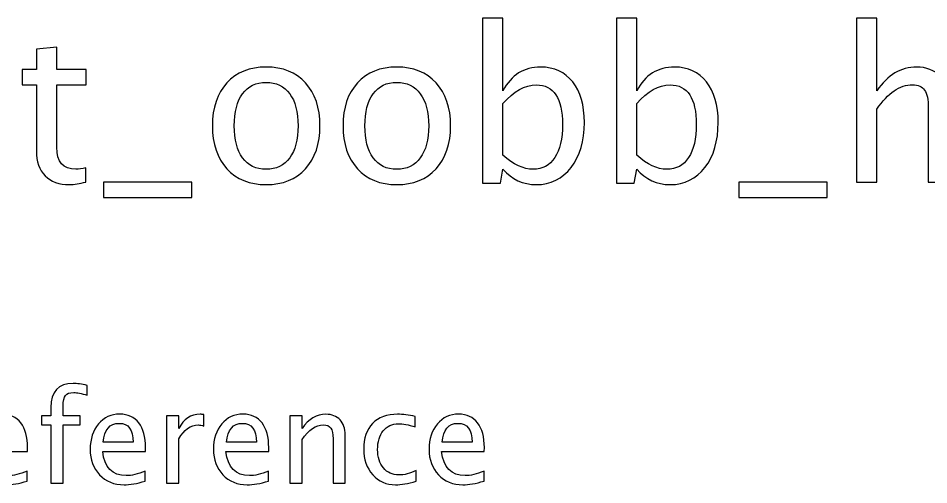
# Model space of a CAD drawing. Header units: centimetres. Extents: x -26.9 to 37.3, y -43.5 to 43.3.
# Drawn here: x -16.86 to -7.79, y 38.66 to 43.3 of the extents above; entities that cross this region are included whole.
import ezdxf

# ---------------------------------------------------------------- set-up
doc = ezdxf.new("R2010")
doc.units = ezdxf.units.CM
doc.header["$MEASUREMENT"] = 0
doc.layers.add('Layer 1', color=7, linetype='Continuous')

msp = doc.modelspace()

# ---------------------------------------------------------------- linework, layer by layer
at = {"layer": 'Layer 1'}
for points, knots in [([(-12.23539, 41.65774), (-12.23539, 41.65774), (-12.23539, 43.30239), (-12.23539, 43.30239), (-12.23539, 43.30239), (-12.23539, 43.30239), (-12.03219, 43.30239), (-12.03219, 43.30239), (-12.03219, 43.30239), (-12.03219, 43.30239), (-12.03219, 42.58026), (-12.03219, 42.58026), (-12.03219, 42.58026), (-11.94893, 42.73724), (-11.8237, 42.81556), (-11.65683, 42.81556), (-11.65683, 42.81556), (-11.52172, 42.81556), (-11.41553, 42.76652), (-11.33792, 42.6681), (-11.33792, 42.6681), (-11.26031, 42.56967), (-11.2215, 42.43526), (-11.2215, 42.26487), (-11.2215, 42.26487), (-11.2215, 42.07931), (-11.2656, 41.92938), (-11.35344, 41.81578), (-11.35344, 41.81578), (-11.44129, 41.70184), (-11.557, 41.64504), (-11.70022, 41.64504), (-11.70022, 41.64504), (-11.83322, 41.64504), (-11.94399, 41.69584), (-12.03219, 41.79779), (-12.03219, 41.79779), (-12.03219, 41.79779), (-12.05688, 41.65774), (-12.05688, 41.65774), (-12.05688, 41.65774), (-12.05688, 41.65774), (-12.23539, 41.65774), (-12.23539, 41.65774)], [0, 0, 0, 0, 0.0833333, 0.0833333, 0.0833333, 0.0833333, 0.1666667, 0.1666667, 0.1666667, 0.1666667, 0.25, 0.25, 0.25, 0.25, 0.3333333, 0.3333333, 0.3333333, 0.3333333, 0.4166667, 0.4166667, 0.4166667, 0.4166667, 0.5, 0.5, 0.5, 0.5, 0.5833333, 0.5833333, 0.5833333, 0.5833333, 0.6666667, 0.6666667, 0.6666667, 0.6666667, 0.75, 0.75, 0.75, 0.75, 0.8333333, 0.8333333, 0.8333333, 0.8333333, 1, 1, 1, 1]), ([(-10.9033, 41.65774), (-10.9033, 41.65774), (-10.9033, 43.30239), (-10.9033, 43.30239), (-10.9033, 43.30239), (-10.9033, 43.30239), (-10.7001, 43.30239), (-10.7001, 43.30239), (-10.7001, 43.30239), (-10.7001, 43.30239), (-10.7001, 42.58026), (-10.7001, 42.58026), (-10.7001, 42.58026), (-10.61684, 42.73724), (-10.49161, 42.81556), (-10.32474, 42.81556), (-10.32474, 42.81556), (-10.18963, 42.81556), (-10.08344, 42.76652), (-10.00583, 42.6681), (-10.00583, 42.6681), (-9.92822, 42.56967), (-9.88941, 42.43526), (-9.88941, 42.26487), (-9.88941, 42.26487), (-9.88941, 42.07931), (-9.93351, 41.92938), (-10.02135, 41.81578), (-10.02135, 41.81578), (-10.1092, 41.70184), (-10.22491, 41.64504), (-10.36813, 41.64504), (-10.36813, 41.64504), (-10.50113, 41.64504), (-10.6119, 41.69584), (-10.7001, 41.79779), (-10.7001, 41.79779), (-10.7001, 41.79779), (-10.72479, 41.65774), (-10.72479, 41.65774), (-10.72479, 41.65774), (-10.72479, 41.65774), (-10.9033, 41.65774), (-10.9033, 41.65774)], [0, 0, 0, 0, 0.0833333, 0.0833333, 0.0833333, 0.0833333, 0.1666667, 0.1666667, 0.1666667, 0.1666667, 0.25, 0.25, 0.25, 0.25, 0.3333333, 0.3333333, 0.3333333, 0.3333333, 0.4166667, 0.4166667, 0.4166667, 0.4166667, 0.5, 0.5, 0.5, 0.5, 0.5833333, 0.5833333, 0.5833333, 0.5833333, 0.6666667, 0.6666667, 0.6666667, 0.6666667, 0.75, 0.75, 0.75, 0.75, 0.8333333, 0.8333333, 0.8333333, 0.8333333, 1, 1, 1, 1]), ([(-8.51287, 41.67044), (-8.51287, 41.67044), (-8.51287, 43.30239), (-8.51287, 43.30239), (-8.51287, 43.30239), (-8.51287, 43.30239), (-8.30967, 43.30239), (-8.30967, 43.30239), (-8.30967, 43.30239), (-8.30967, 43.30239), (-8.30967, 42.58026), (-8.30967, 42.58026), (-8.30967, 42.58026), (-8.20207, 42.73724), (-8.07013, 42.81556), (-7.9142, 42.81556), (-7.9142, 42.81556), (-7.81613, 42.81556), (-7.73817, 42.78487), (-7.68067, 42.72313), (-7.68067, 42.72313), (-7.62316, 42.66175), (-7.59423, 42.57884), (-7.59423, 42.47513), (-7.59423, 42.47513), (-7.59423, 42.47513), (-7.59423, 41.67044), (-7.59423, 41.67044), (-7.59423, 41.67044), (-7.59423, 41.67044), (-7.79744, 41.67044), (-7.79744, 41.67044), (-7.79744, 41.67044), (-7.79744, 41.67044), (-7.79744, 42.40881), (-7.79744, 42.40881), (-7.79744, 42.40881), (-7.79744, 42.49206), (-7.80978, 42.55133), (-7.83412, 42.58661), (-7.83412, 42.58661), (-7.85882, 42.62224), (-7.89939, 42.63987), (-7.95619, 42.63987), (-7.95619, 42.63987), (-8.08107, 42.63987), (-8.1989, 42.55838), (-8.30967, 42.3954), (-8.30967, 42.3954), (-8.30967, 42.3954), (-8.30967, 41.67044), (-8.30967, 41.67044), (-8.30967, 41.67044), (-8.30967, 41.67044), (-8.51287, 41.67044), (-8.51287, 41.67044)], [0, 0, 0, 0, 0.0666667, 0.0666667, 0.0666667, 0.0666667, 0.1333333, 0.1333333, 0.1333333, 0.1333333, 0.2, 0.2, 0.2, 0.2, 0.2666667, 0.2666667, 0.2666667, 0.2666667, 0.3333333, 0.3333333, 0.3333333, 0.3333333, 0.4, 0.4, 0.4, 0.4, 0.4666667, 0.4666667, 0.4666667, 0.4666667, 0.5333333, 0.5333333, 0.5333333, 0.5333333, 0.6, 0.6, 0.6, 0.6, 0.6666667, 0.6666667, 0.6666667, 0.6666667, 0.7333333, 0.7333333, 0.7333333, 0.7333333, 0.8, 0.8, 0.8, 0.8, 0.8666667, 0.8666667, 0.8666667, 0.8666667, 1, 1, 1, 1]), ([(-16.18439, 41.67079), (-16.24718, 41.65351), (-16.30186, 41.64504), (-16.34808, 41.64504), (-16.34808, 41.64504), (-16.45179, 41.64504), (-16.53258, 41.67467), (-16.59044, 41.73394), (-16.59044, 41.73394), (-16.64865, 41.79321), (-16.67757, 41.8754), (-16.67757, 41.98088), (-16.67757, 41.98088), (-16.67757, 41.98088), (-16.67757, 42.63987), (-16.67757, 42.63987), (-16.67757, 42.63987), (-16.67757, 42.63987), (-16.81798, 42.63987), (-16.81798, 42.63987), (-16.81798, 42.63987), (-16.81798, 42.63987), (-16.81798, 42.79228), (-16.81798, 42.79228), (-16.81798, 42.79228), (-16.81798, 42.79228), (-16.67757, 42.79228), (-16.67757, 42.79228), (-16.67757, 42.79228), (-16.67757, 42.79228), (-16.67757, 42.99512), (-16.67757, 42.99512), (-16.67757, 42.99512), (-16.67757, 42.99512), (-16.47437, 43.01453), (-16.47437, 43.01453), (-16.47437, 43.01453), (-16.47437, 43.01453), (-16.47437, 42.79228), (-16.47437, 42.79228), (-16.47437, 42.79228), (-16.47437, 42.79228), (-16.18016, 42.79228), (-16.18016, 42.79228), (-16.18016, 42.79228), (-16.18016, 42.79228), (-16.18016, 42.63987), (-16.18016, 42.63987), (-16.18016, 42.63987), (-16.18016, 42.63987), (-16.47437, 42.63987), (-16.47437, 42.63987), (-16.47437, 42.63987), (-16.47437, 42.63987), (-16.47437, 42.01757), (-16.47437, 42.01757), (-16.47437, 42.01757), (-16.47437, 41.87082), (-16.41052, 41.79744), (-16.28317, 41.79744), (-16.28317, 41.79744), (-16.256, 41.79744), (-16.22319, 41.80203), (-16.18439, 41.81085), (-16.18439, 41.81085), (-16.18439, 41.81085), (-16.18439, 41.67079), (-16.18439, 41.67079)], [0, 0, 0, 0, 0.0555556, 0.0555556, 0.0555556, 0.0555556, 0.1111111, 0.1111111, 0.1111111, 0.1111111, 0.1666667, 0.1666667, 0.1666667, 0.1666667, 0.2222222, 0.2222222, 0.2222222, 0.2222222, 0.2777778, 0.2777778, 0.2777778, 0.2777778, 0.3333333, 0.3333333, 0.3333333, 0.3333333, 0.3888889, 0.3888889, 0.3888889, 0.3888889, 0.4444444, 0.4444444, 0.4444444, 0.4444444, 0.5, 0.5, 0.5, 0.5, 0.5555556, 0.5555556, 0.5555556, 0.5555556, 0.6111111, 0.6111111, 0.6111111, 0.6111111, 0.6666667, 0.6666667, 0.6666667, 0.6666667, 0.7222222, 0.7222222, 0.7222222, 0.7222222, 0.7777778, 0.7777778, 0.7777778, 0.7777778, 0.8333333, 0.8333333, 0.8333333, 0.8333333, 0.8888889, 0.8888889, 0.8888889, 0.8888889, 1, 1, 1, 1]), ([(-14.38945, 41.64504), (-14.5542, 41.64504), (-14.68473, 41.6976), (-14.78068, 41.80273), (-14.78068, 41.80273), (-14.87699, 41.90786), (-14.92497, 42.05074), (-14.92497, 42.231), (-14.92497, 42.231), (-14.92497, 42.41092), (-14.87699, 42.55344), (-14.78068, 42.65822), (-14.78068, 42.65822), (-14.68473, 42.76299), (-14.5542, 42.81556), (-14.38945, 42.81556), (-14.38945, 42.81556), (-14.2247, 42.81556), (-14.09418, 42.76299), (-13.99822, 42.65822), (-13.99822, 42.65822), (-13.90191, 42.55344), (-13.85393, 42.41092), (-13.85393, 42.231), (-13.85393, 42.231), (-13.85393, 42.05074), (-13.90191, 41.90786), (-13.99822, 41.80273), (-13.99822, 41.80273), (-14.09418, 41.6976), (-14.2247, 41.64504), (-14.38945, 41.64504)], [0, 0, 0, 0, 0.1111111, 0.1111111, 0.1111111, 0.1111111, 0.2222222, 0.2222222, 0.2222222, 0.2222222, 0.3333333, 0.3333333, 0.3333333, 0.3333333, 0.4444444, 0.4444444, 0.4444444, 0.4444444, 0.5555556, 0.5555556, 0.5555556, 0.5555556, 0.6666667, 0.6666667, 0.6666667, 0.6666667, 0.7777778, 0.7777778, 0.7777778, 0.7777778, 1, 1, 1, 1]), ([(-13.08911, 41.64504), (-13.25386, 41.64504), (-13.38439, 41.6976), (-13.48034, 41.80273), (-13.48034, 41.80273), (-13.57665, 41.90786), (-13.62463, 42.05074), (-13.62463, 42.231), (-13.62463, 42.231), (-13.62463, 42.41092), (-13.57665, 42.55344), (-13.48034, 42.65822), (-13.48034, 42.65822), (-13.38439, 42.76299), (-13.25386, 42.81556), (-13.08911, 42.81556), (-13.08911, 42.81556), (-12.92436, 42.81556), (-12.79384, 42.76299), (-12.69788, 42.65822), (-12.69788, 42.65822), (-12.60157, 42.55344), (-12.55359, 42.41092), (-12.55359, 42.231), (-12.55359, 42.231), (-12.55359, 42.05074), (-12.60157, 41.90786), (-12.69788, 41.80273), (-12.69788, 41.80273), (-12.79384, 41.6976), (-12.92436, 41.64504), (-13.08911, 41.64504)], [0, 0, 0, 0, 0.1111111, 0.1111111, 0.1111111, 0.1111111, 0.2222222, 0.2222222, 0.2222222, 0.2222222, 0.3333333, 0.3333333, 0.3333333, 0.3333333, 0.4444444, 0.4444444, 0.4444444, 0.4444444, 0.5555556, 0.5555556, 0.5555556, 0.5555556, 0.6666667, 0.6666667, 0.6666667, 0.6666667, 0.7777778, 0.7777778, 0.7777778, 0.7777778, 1, 1, 1, 1]), ([(-14.38981, 41.79744), (-14.28926, 41.79744), (-14.21095, 41.83519), (-14.15521, 41.91103), (-14.15521, 41.91103), (-14.09982, 41.98653), (-14.07195, 42.09342), (-14.07195, 42.231), (-14.07195, 42.231), (-14.07195, 42.36824), (-14.09982, 42.47477), (-14.15521, 42.55027), (-14.15521, 42.55027), (-14.21095, 42.62541), (-14.28926, 42.66316), (-14.38981, 42.66316), (-14.38981, 42.66316), (-14.4907, 42.66316), (-14.56902, 42.62541), (-14.62405, 42.55027), (-14.62405, 42.55027), (-14.67944, 42.47477), (-14.70695, 42.36824), (-14.70695, 42.231), (-14.70695, 42.231), (-14.70695, 42.09342), (-14.67944, 41.98653), (-14.62405, 41.91103), (-14.62405, 41.91103), (-14.56902, 41.83519), (-14.4907, 41.79744), (-14.38981, 41.79744)], [0, 0, 0, 0, 0.1111111, 0.1111111, 0.1111111, 0.1111111, 0.2222222, 0.2222222, 0.2222222, 0.2222222, 0.3333333, 0.3333333, 0.3333333, 0.3333333, 0.4444444, 0.4444444, 0.4444444, 0.4444444, 0.5555556, 0.5555556, 0.5555556, 0.5555556, 0.6666667, 0.6666667, 0.6666667, 0.6666667, 0.7777778, 0.7777778, 0.7777778, 0.7777778, 1, 1, 1, 1]), ([(-13.08947, 41.79744), (-12.98892, 41.79744), (-12.91061, 41.83519), (-12.85487, 41.91103), (-12.85487, 41.91103), (-12.79948, 41.98653), (-12.77161, 42.09342), (-12.77161, 42.231), (-12.77161, 42.231), (-12.77161, 42.36824), (-12.79948, 42.47477), (-12.85487, 42.55027), (-12.85487, 42.55027), (-12.91061, 42.62541), (-12.98892, 42.66316), (-13.08947, 42.66316), (-13.08947, 42.66316), (-13.19036, 42.66316), (-13.26868, 42.62541), (-13.32371, 42.55027), (-13.32371, 42.55027), (-13.3791, 42.47477), (-13.40661, 42.36824), (-13.40661, 42.231), (-13.40661, 42.231), (-13.40661, 42.09342), (-13.3791, 41.98653), (-13.32371, 41.91103), (-13.32371, 41.91103), (-13.26868, 41.83519), (-13.19036, 41.79744), (-13.08947, 41.79744)], [0, 0, 0, 0, 0.1111111, 0.1111111, 0.1111111, 0.1111111, 0.2222222, 0.2222222, 0.2222222, 0.2222222, 0.3333333, 0.3333333, 0.3333333, 0.3333333, 0.4444444, 0.4444444, 0.4444444, 0.4444444, 0.5555556, 0.5555556, 0.5555556, 0.5555556, 0.6666667, 0.6666667, 0.6666667, 0.6666667, 0.7777778, 0.7777778, 0.7777778, 0.7777778, 1, 1, 1, 1]), ([(-12.03219, 41.93785), (-11.92741, 41.84436), (-11.82758, 41.79744), (-11.73268, 41.79744), (-11.73268, 41.79744), (-11.63919, 41.79744), (-11.56687, 41.8366), (-11.51607, 41.91456), (-11.51607, 41.91456), (-11.46492, 41.99253), (-11.43952, 42.10224), (-11.43952, 42.24406), (-11.43952, 42.24406), (-11.43952, 42.50652), (-11.52631, 42.63776), (-11.69987, 42.63776), (-11.69987, 42.63776), (-11.81347, 42.63776), (-11.92424, 42.57637), (-12.03219, 42.45326), (-12.03219, 42.45326), (-12.03219, 42.45326), (-12.03219, 41.93785), (-12.03219, 41.93785)], [0, 0, 0, 0, 0.1428571, 0.1428571, 0.1428571, 0.1428571, 0.2857143, 0.2857143, 0.2857143, 0.2857143, 0.4285714, 0.4285714, 0.4285714, 0.4285714, 0.5714286, 0.5714286, 0.5714286, 0.5714286, 0.7142857, 0.7142857, 0.7142857, 0.7142857, 1, 1, 1, 1]), ([(-10.7001, 41.93785), (-10.59532, 41.84436), (-10.49549, 41.79744), (-10.40059, 41.79744), (-10.40059, 41.79744), (-10.3071, 41.79744), (-10.23478, 41.8366), (-10.18398, 41.91456), (-10.18398, 41.91456), (-10.13283, 41.99253), (-10.10743, 42.10224), (-10.10743, 42.24406), (-10.10743, 42.24406), (-10.10743, 42.50652), (-10.19422, 42.63776), (-10.36778, 42.63776), (-10.36778, 42.63776), (-10.48138, 42.63776), (-10.59215, 42.57637), (-10.7001, 42.45326), (-10.7001, 42.45326), (-10.7001, 42.45326), (-10.7001, 41.93785), (-10.7001, 41.93785)], [0, 0, 0, 0, 0.1428571, 0.1428571, 0.1428571, 0.1428571, 0.2857143, 0.2857143, 0.2857143, 0.2857143, 0.4285714, 0.4285714, 0.4285714, 0.4285714, 0.5714286, 0.5714286, 0.5714286, 0.5714286, 0.7142857, 0.7142857, 0.7142857, 0.7142857, 1, 1, 1, 1]), ([(-16.00871, 41.51804), (-16.00871, 41.51804), (-16.00871, 41.67044), (-16.00871, 41.67044), (-16.00871, 41.67044), (-16.00871, 41.67044), (-15.12818, 41.67044), (-15.12818, 41.67044), (-15.12818, 41.67044), (-15.12818, 41.67044), (-15.12818, 41.51804), (-15.12818, 41.51804), (-15.12818, 41.51804), (-15.12818, 41.51804), (-16.00871, 41.51804), (-16.00871, 41.51804)], [0, 0, 0, 0, 0.2, 0.2, 0.2, 0.2, 0.4, 0.4, 0.4, 0.4, 0.6, 0.6, 0.6, 0.6, 1, 1, 1, 1]), ([(-9.68551, 41.51804), (-9.68551, 41.51804), (-9.68551, 41.67044), (-9.68551, 41.67044), (-9.68551, 41.67044), (-9.68551, 41.67044), (-8.80498, 41.67044), (-8.80498, 41.67044), (-8.80498, 41.67044), (-8.80498, 41.67044), (-8.80498, 41.51804), (-8.80498, 41.51804), (-8.80498, 41.51804), (-8.80498, 41.51804), (-9.68551, 41.51804), (-9.68551, 41.51804)], [0, 0, 0, 0, 0.2, 0.2, 0.2, 0.2, 0.4, 0.4, 0.4, 0.4, 0.6, 0.6, 0.6, 0.6, 1, 1, 1, 1]), ([(-16.53236, 38.67044), (-16.53236, 38.67044), (-16.53236, 39.2521), (-16.53236, 39.2521), (-16.53236, 39.2521), (-16.53236, 39.2521), (-16.62782, 39.2521), (-16.62782, 39.2521), (-16.62782, 39.2521), (-16.62782, 39.2521), (-16.62782, 39.34354), (-16.62782, 39.34354), (-16.62782, 39.34354), (-16.62782, 39.34354), (-16.53236, 39.34354), (-16.53236, 39.34354), (-16.53236, 39.34354), (-16.53236, 39.34354), (-16.53236, 39.42419), (-16.53236, 39.42419), (-16.53236, 39.42419), (-16.53236, 39.58463), (-16.45912, 39.66485), (-16.31265, 39.66485), (-16.31265, 39.66485), (-16.27159, 39.66485), (-16.22502, 39.65808), (-16.17295, 39.64453), (-16.17295, 39.64453), (-16.17295, 39.64453), (-16.17295, 39.54674), (-16.17295, 39.54674), (-16.17295, 39.54674), (-16.22819, 39.56452), (-16.27243, 39.57341), (-16.30566, 39.57341), (-16.30566, 39.57341), (-16.34609, 39.57341), (-16.37361, 39.56389), (-16.38821, 39.54462), (-16.38821, 39.54462), (-16.40303, 39.52536), (-16.41044, 39.48959), (-16.41044, 39.43731), (-16.41044, 39.43731), (-16.41044, 39.43731), (-16.41044, 39.34354), (-16.41044, 39.34354), (-16.41044, 39.34354), (-16.41044, 39.34354), (-16.24132, 39.34354), (-16.24132, 39.34354), (-16.24132, 39.34354), (-16.24132, 39.34354), (-16.24132, 39.2521), (-16.24132, 39.2521), (-16.24132, 39.2521), (-16.24132, 39.2521), (-16.41044, 39.2521), (-16.41044, 39.2521), (-16.41044, 39.2521), (-16.41044, 39.2521), (-16.41044, 38.67044), (-16.41044, 38.67044), (-16.41044, 38.67044), (-16.41044, 38.67044), (-16.53236, 38.67044), (-16.53236, 38.67044)], [0, 0, 0, 0, 0.0555556, 0.0555556, 0.0555556, 0.0555556, 0.1111111, 0.1111111, 0.1111111, 0.1111111, 0.1666667, 0.1666667, 0.1666667, 0.1666667, 0.2222222, 0.2222222, 0.2222222, 0.2222222, 0.2777778, 0.2777778, 0.2777778, 0.2777778, 0.3333333, 0.3333333, 0.3333333, 0.3333333, 0.3888889, 0.3888889, 0.3888889, 0.3888889, 0.4444444, 0.4444444, 0.4444444, 0.4444444, 0.5, 0.5, 0.5, 0.5, 0.5555556, 0.5555556, 0.5555556, 0.5555556, 0.6111111, 0.6111111, 0.6111111, 0.6111111, 0.6666667, 0.6666667, 0.6666667, 0.6666667, 0.7222222, 0.7222222, 0.7222222, 0.7222222, 0.7777778, 0.7777778, 0.7777778, 0.7777778, 0.8333333, 0.8333333, 0.8333333, 0.8333333, 0.8888889, 0.8888889, 0.8888889, 0.8888889, 1, 1, 1, 1]), ([(-16.76879, 38.69203), (-16.8507, 38.66748), (-16.92077, 38.6552), (-16.97919, 38.6552), (-16.97919, 38.6552), (-17.07888, 38.6552), (-17.15995, 38.68822), (-17.22239, 38.75405), (-17.22239, 38.75405), (-17.28483, 38.81988), (-17.31616, 38.90518), (-17.31616, 39.01017), (-17.31616, 39.01017), (-17.31616, 39.11198), (-17.28864, 39.19559), (-17.2334, 39.26099), (-17.2334, 39.26099), (-17.17815, 39.32618), (-17.10746, 39.35878), (-17.02131, 39.35878), (-17.02131, 39.35878), (-16.93982, 39.35878), (-16.87674, 39.32978), (-16.83229, 39.27179), (-16.83229, 39.27179), (-16.78784, 39.21379), (-16.76561, 39.13166), (-16.76561, 39.02519), (-16.76561, 39.02519), (-16.76561, 39.02519), (-16.76625, 38.98794), (-16.76625, 38.98794), (-16.76625, 38.98794), (-16.76625, 38.98794), (-17.1917, 38.98794), (-17.1917, 38.98794), (-17.1917, 38.98794), (-17.17392, 38.82707), (-17.09539, 38.74664), (-16.95633, 38.74664), (-16.95633, 38.74664), (-16.90531, 38.74664), (-16.84287, 38.76103), (-16.76879, 38.78982), (-16.76879, 38.78982), (-16.76879, 38.78982), (-16.76879, 38.69203), (-16.76879, 38.69203)], [0, 0, 0, 0, 0.0769231, 0.0769231, 0.0769231, 0.0769231, 0.1538462, 0.1538462, 0.1538462, 0.1538462, 0.2307692, 0.2307692, 0.2307692, 0.2307692, 0.3076923, 0.3076923, 0.3076923, 0.3076923, 0.3846154, 0.3846154, 0.3846154, 0.3846154, 0.4615385, 0.4615385, 0.4615385, 0.4615385, 0.5384615, 0.5384615, 0.5384615, 0.5384615, 0.6153846, 0.6153846, 0.6153846, 0.6153846, 0.6923077, 0.6923077, 0.6923077, 0.6923077, 0.7692308, 0.7692308, 0.7692308, 0.7692308, 0.8461538, 0.8461538, 0.8461538, 0.8461538, 1, 1, 1, 1]), ([(-15.59425, 38.69203), (-15.67616, 38.66748), (-15.74623, 38.6552), (-15.80465, 38.6552), (-15.80465, 38.6552), (-15.90434, 38.6552), (-15.98541, 38.68822), (-16.04785, 38.75405), (-16.04785, 38.75405), (-16.11029, 38.81988), (-16.14162, 38.90518), (-16.14162, 39.01017), (-16.14162, 39.01017), (-16.14162, 39.11198), (-16.1141, 39.19559), (-16.05886, 39.26099), (-16.05886, 39.26099), (-16.00361, 39.32618), (-15.93292, 39.35878), (-15.84677, 39.35878), (-15.84677, 39.35878), (-15.76528, 39.35878), (-15.7022, 39.32978), (-15.65775, 39.27179), (-15.65775, 39.27179), (-15.6133, 39.21379), (-15.59107, 39.13166), (-15.59107, 39.02519), (-15.59107, 39.02519), (-15.59107, 39.02519), (-15.59171, 38.98794), (-15.59171, 38.98794), (-15.59171, 38.98794), (-15.59171, 38.98794), (-16.01716, 38.98794), (-16.01716, 38.98794), (-16.01716, 38.98794), (-15.99938, 38.82707), (-15.92085, 38.74664), (-15.78179, 38.74664), (-15.78179, 38.74664), (-15.73077, 38.74664), (-15.66833, 38.76103), (-15.59425, 38.78982), (-15.59425, 38.78982), (-15.59425, 38.78982), (-15.59425, 38.69203), (-15.59425, 38.69203)], [0, 0, 0, 0, 0.0769231, 0.0769231, 0.0769231, 0.0769231, 0.1538462, 0.1538462, 0.1538462, 0.1538462, 0.2307692, 0.2307692, 0.2307692, 0.2307692, 0.3076923, 0.3076923, 0.3076923, 0.3076923, 0.3846154, 0.3846154, 0.3846154, 0.3846154, 0.4615385, 0.4615385, 0.4615385, 0.4615385, 0.5384615, 0.5384615, 0.5384615, 0.5384615, 0.6153846, 0.6153846, 0.6153846, 0.6153846, 0.6923077, 0.6923077, 0.6923077, 0.6923077, 0.7692308, 0.7692308, 0.7692308, 0.7692308, 0.8461538, 0.8461538, 0.8461538, 0.8461538, 1, 1, 1, 1]), ([(-15.38068, 38.67044), (-15.38068, 38.67044), (-15.38068, 39.34354), (-15.38068, 39.34354), (-15.38068, 39.34354), (-15.38068, 39.34354), (-15.25876, 39.34354), (-15.25876, 39.34354), (-15.25876, 39.34354), (-15.25876, 39.34354), (-15.25876, 39.21633), (-15.25876, 39.21633), (-15.25876, 39.21633), (-15.21029, 39.31052), (-15.14001, 39.35751), (-15.04773, 39.35751), (-15.04773, 39.35751), (-15.03524, 39.35751), (-15.02212, 39.35645), (-15.00857, 39.35434), (-15.00857, 39.35434), (-15.00857, 39.35434), (-15.00857, 39.24025), (-15.00857, 39.24025), (-15.00857, 39.24025), (-15.02974, 39.24723), (-15.04836, 39.25083), (-15.06445, 39.25083), (-15.06445, 39.25083), (-15.14192, 39.25083), (-15.20669, 39.20511), (-15.25876, 39.11346), (-15.25876, 39.11346), (-15.25876, 39.11346), (-15.25876, 38.67044), (-15.25876, 38.67044), (-15.25876, 38.67044), (-15.25876, 38.67044), (-15.38068, 38.67044), (-15.38068, 38.67044)], [0, 0, 0, 0, 0.0909091, 0.0909091, 0.0909091, 0.0909091, 0.1818182, 0.1818182, 0.1818182, 0.1818182, 0.2727273, 0.2727273, 0.2727273, 0.2727273, 0.3636364, 0.3636364, 0.3636364, 0.3636364, 0.4545455, 0.4545455, 0.4545455, 0.4545455, 0.5454545, 0.5454545, 0.5454545, 0.5454545, 0.6363636, 0.6363636, 0.6363636, 0.6363636, 0.7272727, 0.7272727, 0.7272727, 0.7272727, 0.8181818, 0.8181818, 0.8181818, 0.8181818, 1, 1, 1, 1]), ([(-14.36701, 38.69203), (-14.44892, 38.66748), (-14.51899, 38.6552), (-14.57741, 38.6552), (-14.57741, 38.6552), (-14.6771, 38.6552), (-14.75817, 38.68822), (-14.82061, 38.75405), (-14.82061, 38.75405), (-14.88305, 38.81988), (-14.91438, 38.90518), (-14.91438, 39.01017), (-14.91438, 39.01017), (-14.91438, 39.11198), (-14.88686, 39.19559), (-14.83162, 39.26099), (-14.83162, 39.26099), (-14.77637, 39.32618), (-14.70568, 39.35878), (-14.61953, 39.35878), (-14.61953, 39.35878), (-14.53804, 39.35878), (-14.47496, 39.32978), (-14.43051, 39.27179), (-14.43051, 39.27179), (-14.38606, 39.21379), (-14.36383, 39.13166), (-14.36383, 39.02519), (-14.36383, 39.02519), (-14.36383, 39.02519), (-14.36447, 38.98794), (-14.36447, 38.98794), (-14.36447, 38.98794), (-14.36447, 38.98794), (-14.78992, 38.98794), (-14.78992, 38.98794), (-14.78992, 38.98794), (-14.77214, 38.82707), (-14.69361, 38.74664), (-14.55455, 38.74664), (-14.55455, 38.74664), (-14.50353, 38.74664), (-14.44109, 38.76103), (-14.36701, 38.78982), (-14.36701, 38.78982), (-14.36701, 38.78982), (-14.36701, 38.69203), (-14.36701, 38.69203)], [0, 0, 0, 0, 0.0769231, 0.0769231, 0.0769231, 0.0769231, 0.1538462, 0.1538462, 0.1538462, 0.1538462, 0.2307692, 0.2307692, 0.2307692, 0.2307692, 0.3076923, 0.3076923, 0.3076923, 0.3076923, 0.3846154, 0.3846154, 0.3846154, 0.3846154, 0.4615385, 0.4615385, 0.4615385, 0.4615385, 0.5384615, 0.5384615, 0.5384615, 0.5384615, 0.6153846, 0.6153846, 0.6153846, 0.6153846, 0.6923077, 0.6923077, 0.6923077, 0.6923077, 0.7692308, 0.7692308, 0.7692308, 0.7692308, 0.8461538, 0.8461538, 0.8461538, 0.8461538, 1, 1, 1, 1]), ([(-14.15344, 38.67044), (-14.15344, 38.67044), (-14.15344, 39.34354), (-14.15344, 39.34354), (-14.15344, 39.34354), (-14.15344, 39.34354), (-14.03152, 39.34354), (-14.03152, 39.34354), (-14.03152, 39.34354), (-14.03152, 39.34354), (-14.03152, 39.21633), (-14.03152, 39.21633), (-14.03152, 39.21633), (-13.96696, 39.31052), (-13.8878, 39.35751), (-13.79424, 39.35751), (-13.79424, 39.35751), (-13.7354, 39.35751), (-13.68862, 39.3391), (-13.65412, 39.30205), (-13.65412, 39.30205), (-13.61962, 39.26522), (-13.60226, 39.21548), (-13.60226, 39.15325), (-13.60226, 39.15325), (-13.60226, 39.15325), (-13.60226, 38.67044), (-13.60226, 38.67044), (-13.60226, 38.67044), (-13.60226, 38.67044), (-13.72418, 38.67044), (-13.72418, 38.67044), (-13.72418, 38.67044), (-13.72418, 38.67044), (-13.72418, 39.11346), (-13.72418, 39.11346), (-13.72418, 39.11346), (-13.72418, 39.16341), (-13.73159, 39.19897), (-13.74619, 39.22014), (-13.74619, 39.22014), (-13.76101, 39.24152), (-13.78535, 39.2521), (-13.81943, 39.2521), (-13.81943, 39.2521), (-13.89436, 39.2521), (-13.96506, 39.20321), (-14.03152, 39.10542), (-14.03152, 39.10542), (-14.03152, 39.10542), (-14.03152, 38.67044), (-14.03152, 38.67044), (-14.03152, 38.67044), (-14.03152, 38.67044), (-14.15344, 38.67044), (-14.15344, 38.67044)], [0, 0, 0, 0, 0.0666667, 0.0666667, 0.0666667, 0.0666667, 0.1333333, 0.1333333, 0.1333333, 0.1333333, 0.2, 0.2, 0.2, 0.2, 0.2666667, 0.2666667, 0.2666667, 0.2666667, 0.3333333, 0.3333333, 0.3333333, 0.3333333, 0.4, 0.4, 0.4, 0.4, 0.4666667, 0.4666667, 0.4666667, 0.4666667, 0.5333333, 0.5333333, 0.5333333, 0.5333333, 0.6, 0.6, 0.6, 0.6, 0.6666667, 0.6666667, 0.6666667, 0.6666667, 0.7333333, 0.7333333, 0.7333333, 0.7333333, 0.8, 0.8, 0.8, 0.8, 0.8666667, 0.8666667, 0.8666667, 0.8666667, 1, 1, 1, 1]), ([(-12.89783, 38.69076), (-12.97678, 38.66705), (-13.04494, 38.6552), (-13.1023, 38.6552), (-13.1023, 38.6552), (-13.19332, 38.6552), (-13.26867, 38.68886), (-13.32857, 38.75595), (-13.32857, 38.75595), (-13.38847, 38.82326), (-13.41853, 38.90814), (-13.41853, 39.01038), (-13.41853, 39.01038), (-13.41853, 39.1196), (-13.3889, 39.2049), (-13.32963, 39.26586), (-13.32963, 39.26586), (-13.27036, 39.32703), (-13.1876, 39.35751), (-13.08134, 39.35751), (-13.08134, 39.35751), (-13.02906, 39.35751), (-12.97022, 39.35031), (-12.90545, 39.33592), (-12.90545, 39.33592), (-12.90545, 39.33592), (-12.90545, 39.23305), (-12.90545, 39.23305), (-12.90545, 39.23305), (-12.97424, 39.25337), (-13.03033, 39.26353), (-13.07351, 39.26353), (-13.07351, 39.26353), (-13.13617, 39.26353), (-13.18633, 39.24004), (-13.2238, 39.19326), (-13.2238, 39.19326), (-13.26126, 39.14648), (-13.2801, 39.08404), (-13.2801, 39.00614), (-13.2801, 39.00614), (-13.2801, 38.93058), (-13.26063, 38.86962), (-13.22189, 38.82284), (-13.22189, 38.82284), (-13.18316, 38.77627), (-13.13257, 38.75299), (-13.0697, 38.75299), (-13.0697, 38.75299), (-13.01403, 38.75299), (-12.95688, 38.76738), (-12.89783, 38.79617), (-12.89783, 38.79617), (-12.89783, 38.79617), (-12.89783, 38.69076), (-12.89783, 38.69076)], [0, 0, 0, 0, 0.0666667, 0.0666667, 0.0666667, 0.0666667, 0.1333333, 0.1333333, 0.1333333, 0.1333333, 0.2, 0.2, 0.2, 0.2, 0.2666667, 0.2666667, 0.2666667, 0.2666667, 0.3333333, 0.3333333, 0.3333333, 0.3333333, 0.4, 0.4, 0.4, 0.4, 0.4666667, 0.4666667, 0.4666667, 0.4666667, 0.5333333, 0.5333333, 0.5333333, 0.5333333, 0.6, 0.6, 0.6, 0.6, 0.6666667, 0.6666667, 0.6666667, 0.6666667, 0.7333333, 0.7333333, 0.7333333, 0.7333333, 0.8, 0.8, 0.8, 0.8, 0.8666667, 0.8666667, 0.8666667, 0.8666667, 1, 1, 1, 1]), ([(-12.22071, 38.69203), (-12.30262, 38.66748), (-12.37269, 38.6552), (-12.43111, 38.6552), (-12.43111, 38.6552), (-12.5308, 38.6552), (-12.61187, 38.68822), (-12.67431, 38.75405), (-12.67431, 38.75405), (-12.73675, 38.81988), (-12.76808, 38.90518), (-12.76808, 39.01017), (-12.76808, 39.01017), (-12.76808, 39.11198), (-12.74056, 39.19559), (-12.68532, 39.26099), (-12.68532, 39.26099), (-12.63007, 39.32618), (-12.55938, 39.35878), (-12.47323, 39.35878), (-12.47323, 39.35878), (-12.39174, 39.35878), (-12.32866, 39.32978), (-12.28421, 39.27179), (-12.28421, 39.27179), (-12.23976, 39.21379), (-12.21753, 39.13166), (-12.21753, 39.02519), (-12.21753, 39.02519), (-12.21753, 39.02519), (-12.21817, 38.98794), (-12.21817, 38.98794), (-12.21817, 38.98794), (-12.21817, 38.98794), (-12.64362, 38.98794), (-12.64362, 38.98794), (-12.64362, 38.98794), (-12.62584, 38.82707), (-12.54731, 38.74664), (-12.40825, 38.74664), (-12.40825, 38.74664), (-12.35723, 38.74664), (-12.29479, 38.76103), (-12.22071, 38.78982), (-12.22071, 38.78982), (-12.22071, 38.78982), (-12.22071, 38.69203), (-12.22071, 38.69203)], [0, 0, 0, 0, 0.0769231, 0.0769231, 0.0769231, 0.0769231, 0.1538462, 0.1538462, 0.1538462, 0.1538462, 0.2307692, 0.2307692, 0.2307692, 0.2307692, 0.3076923, 0.3076923, 0.3076923, 0.3076923, 0.3846154, 0.3846154, 0.3846154, 0.3846154, 0.4615385, 0.4615385, 0.4615385, 0.4615385, 0.5384615, 0.5384615, 0.5384615, 0.5384615, 0.6153846, 0.6153846, 0.6153846, 0.6153846, 0.6923077, 0.6923077, 0.6923077, 0.6923077, 0.7692308, 0.7692308, 0.7692308, 0.7692308, 0.8461538, 0.8461538, 0.8461538, 0.8461538, 1, 1, 1, 1]), ([(-16.01081, 39.07938), (-16.01081, 39.07938), (-15.71363, 39.07938), (-15.71363, 39.07938), (-15.71363, 39.07938), (-15.71363, 39.20469), (-15.76041, 39.26734), (-15.85375, 39.26734), (-15.85375, 39.26734), (-15.94773, 39.26734), (-16.00001, 39.20469), (-16.01081, 39.07938)], [0, 0, 0, 0, 0.25, 0.25, 0.25, 0.25, 0.5, 0.5, 0.5, 0.5, 1, 1, 1, 1]), ([(-14.78357, 39.07938), (-14.78357, 39.07938), (-14.48639, 39.07938), (-14.48639, 39.07938), (-14.48639, 39.07938), (-14.48639, 39.20469), (-14.53317, 39.26734), (-14.62651, 39.26734), (-14.62651, 39.26734), (-14.72049, 39.26734), (-14.77277, 39.20469), (-14.78357, 39.07938)], [0, 0, 0, 0, 0.25, 0.25, 0.25, 0.25, 0.5, 0.5, 0.5, 0.5, 1, 1, 1, 1]), ([(-12.63727, 39.07938), (-12.63727, 39.07938), (-12.34009, 39.07938), (-12.34009, 39.07938), (-12.34009, 39.07938), (-12.34009, 39.20469), (-12.38687, 39.26734), (-12.48021, 39.26734), (-12.48021, 39.26734), (-12.57419, 39.26734), (-12.62647, 39.20469), (-12.63727, 39.07938)], [0, 0, 0, 0, 0.25, 0.25, 0.25, 0.25, 0.5, 0.5, 0.5, 0.5, 1, 1, 1, 1])]:
    msp.add_open_spline(points, degree=3, knots=knots, dxfattribs=at)

doc.saveas('drawing.dxf')
